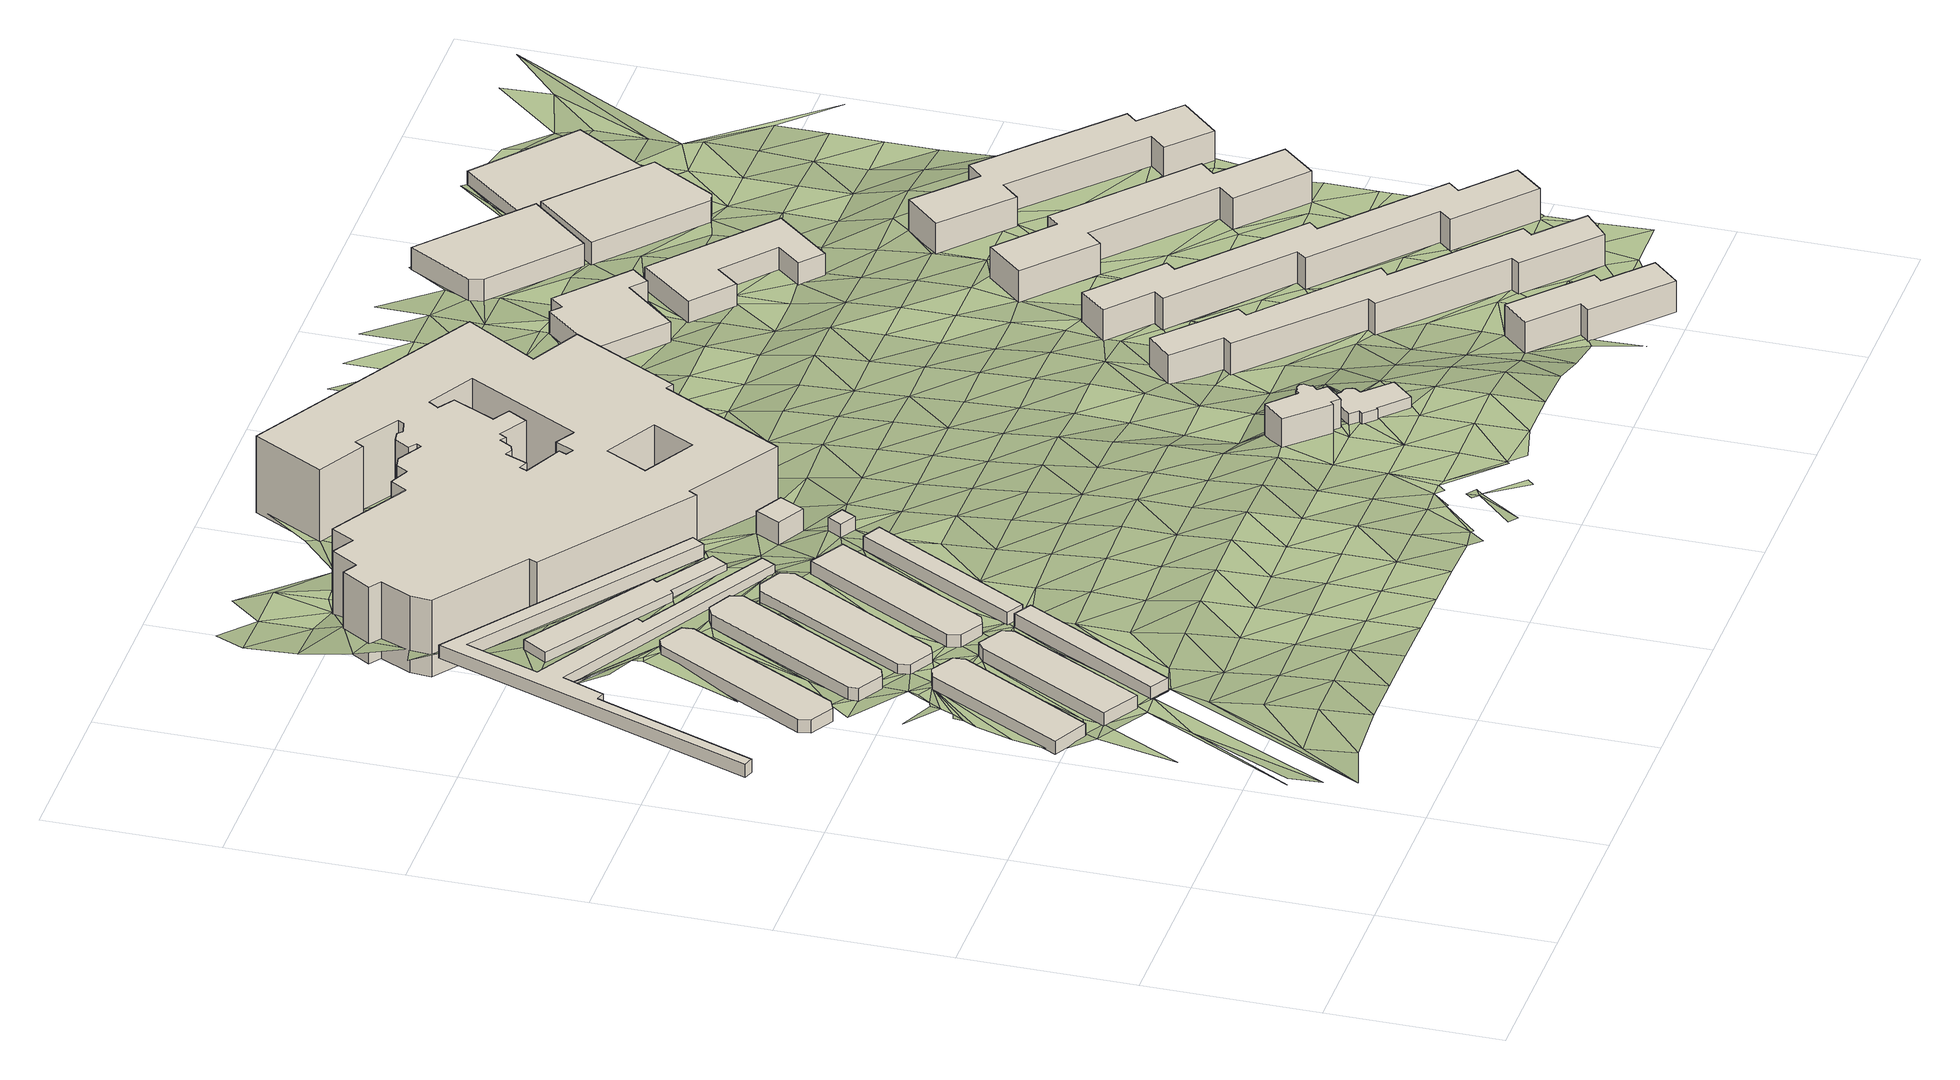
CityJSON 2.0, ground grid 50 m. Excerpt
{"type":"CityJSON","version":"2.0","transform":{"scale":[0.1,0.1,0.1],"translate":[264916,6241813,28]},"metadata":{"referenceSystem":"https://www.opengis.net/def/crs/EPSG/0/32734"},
"CityObjects":{
"building1":{"type":"Building","attributes":{"building":"warehouse","building:levels":1,"building_height":4.1,"plus_code":"4FRW3F74+6RJ","ground_height":45.65,"roof_height":49.75},"geometry":[{"type":"Solid","lod":"1","boundaries":[[[[0,1,2,3]],[[1,4,5,2]],[[4,6,7,5]],[[6,8,9,7]],[[8,10,11,9]],[[10,0,3,11]],[[3,2,5,7,9,11]],[[10,8,6,4,1,0]]]]}]},
"building2":{"type":"Building","attributes":{"building":"warehouse","building:levels":1,"building_height":4.1,"plus_code":"4FRW3F74+5VW","ground_height":46.12,"roof_height":50.22},"geometry":[{"type":"Solid","lod":"1","boundaries":[[[[12,13,14,15]],[[13,16,17,14]],[[16,18,19,17]],[[18,20,21,19]],[[20,22,23,21]],[[22,12,15,23]],[[15,14,17,19,21,23]],[[22,20,18,16,13,12]]]]}]},
"building3":{"type":"Building","attributes":{"building":"warehouse","building:levels":1,"building_height":4.1,"plus_code":"4FRW3F74+FRJ","ground_height":43.19,"roof_height":47.29},"geometry":[{"type":"Solid","lod":"1","boundaries":[[[[24,25,26,27]],[[25,28,29,26]],[[28,30,31,29]],[[30,32,33,31]],[[32,34,35,33]],[[34,36,37,35]],[[36,38,39,37]],[[38,24,27,39]],[[27,26,29,31,33,35,37,39]],[[38,36,34,32,30,28,25,24]]]]}]},
"building4":{"type":"Building","attributes":{"building":"warehouse","building:levels":1,"building_height":4.1,"plus_code":"4FRW3F74+5WQ","ground_height":45.74,"roof_height":49.84},"geometry":[{"type":"Solid","lod":"1","boundaries":[[[[40,41,42,43]],[[41,44,45,42]],[[44,46,47,45]],[[46,40,43,47]],[[43,42,45,47]],[[46,44,41,40]]]]}]},
"building5":{"type":"Building","attributes":{"building":"warehouse","building:levels":1,"building_height":4.1,"plus_code":"4FRW3F74+FV4","ground_height":45.01,"roof_height":49.11},"geometry":[{"type":"Solid","lod":"1","boundaries":[[[[48,49,50,51]],[[49,52,53,50]],[[52,54,55,53]],[[54,56,57,55]],[[56,58,59,57]],[[58,60,61,59]],[[60,62,63,61]],[[62,48,51,63]],[[51,50,53,55,57,59,61,63]],[[62,60,58,56,54,52,49,48]]]]}]},
"building6":{"type":"Building","attributes":{"building":"warehouse","building:levels":1,"building_height":4.1,"plus_code":"4FRW3F74+JV7","ground_height":41.82,"roof_height":45.92},"geometry":[{"type":"Solid","lod":"1","boundaries":[[[[64,65,66,67]],[[65,68,69,66]],[[68,70,71,69]],[[70,72,73,71]],[[72,74,75,73]],[[74,76,77,75]],[[76,78,79,77]],[[78,80,81,79]],[[80,82,83,81]],[[82,84,85,83]],[[84,86,87,85]],[[86,88,89,87]],[[88,90,91,89]],[[90,64,67,91]],[[67,66,69,71,73,75,77,79,81,83,85,87,89,91]],[[90,88,86,84,82,80,78,76,74,72,70,68,65,64]]]]}]},
"building7":{"type":"Building","attributes":{"building":"warehouse","building:levels":1,"building_height":4.1,"plus_code":"4FRW3F74+CW9","ground_height":43.89,"roof_height":47.99},"geometry":[{"type":"Solid","lod":"1","boundaries":[[[[92,93,94,95]],[[93,96,97,94]],[[96,98,99,97]],[[98,100,101,99]],[[100,102,103,101]],[[102,104,105,103]],[[104,106,107,105]],[[106,92,95,107]],[[95,94,97,99,101,103,105,107]],[[106,104,102,100,98,96,93,92]]]]}]},
"building8":{"type":"Building","attributes":{"building":"warehouse","building:levels":1,"building_height":4.1,"plus_code":"4FRW3F75+92M","ground_height":44.76,"roof_height":48.86},"geometry":[{"type":"Solid","lod":"1","boundaries":[[[[108,109,110,111]],[[109,112,113,110]],[[112,114,115,113]],[[114,116,117,115]],[[116,118,119,117]],[[118,108,111,119]],[[111,110,113,115,117,119]],[[118,116,114,112,109,108]]]]}]},
"building9":{"type":"Building","attributes":{"building":"warehouse","building:levels":1,"building_height":4.1,"plus_code":"4FRW3F74+MW2","ground_height":40.98,"roof_height":45.08},"geometry":[{"type":"Solid","lod":"1","boundaries":[[[[120,121,122,123]],[[121,124,125,122]],[[124,126,127,125]],[[126,128,129,127]],[[128,130,131,129]],[[130,132,133,131]],[[132,134,135,133]],[[134,120,123,135]],[[123,122,125,127,129,131,133,135]],[[134,132,130,128,126,124,121,120]]]]}]},
"building10":{"type":"Building","attributes":{"building":"warehouse","building:levels":1,"building_height":4.1,"plus_code":"4FRW3F75+933","ground_height":44.82,"roof_height":48.92},"geometry":[{"type":"Solid","lod":"1","boundaries":[[[[136,137,138,139]],[[137,140,141,138]],[[140,142,143,141]],[[142,136,139,143]],[[139,138,141,143]],[[142,140,137,136]]]]}]},
"building11":{"type":"Building","attributes":{"building":"yes","building:levels":1,"building_height":4.1,"plus_code":"4FRW3F75+F56","ground_height":43.96,"roof_height":48.06},"geometry":[{"type":"Solid","lod":"1","boundaries":[[[[144,145,146,147]],[[145,148,149,146]],[[148,150,151,149]],[[150,144,147,151]],[[147,146,149,151]],[[150,148,145,144]]]]}]},
"building12":{"type":"Building","attributes":{"address":"Store-All 16 Pickwick Road Salt River Cape Town","building":"office","building:levels":2,"building_height":6.9,"plus_code":"4FRW3F75+G4H","ground_height":42.12,"roof_height":49.02},"geometry":[{"type":"Solid","lod":"1","boundaries":[[[[152,153,154,155]],[[153,156,157,154]],[[156,158,159,157]],[[158,152,155,159]],[[155,154,157,159]],[[158,156,153,152]]]]}]},
"building13":{"type":"Building","attributes":{"address":"Upper East Side 31 Brickfield Road 7935 Cape Town","building":"apartments","building:levels":8,"building:flats":"250","building_height":23.7,"plus_code":"4FRW3F74+QXM","ground_height":33.97,"roof_height":57.67},"geometry":[{"type":"Solid","lod":"1","boundaries":[[[[160,161,162,163]],[[161,164,165,162]],[[164,166,167,165]],[[166,168,169,167]],[[168,170,171,169]],[[170,172,173,171]],[[172,174,175,173]],[[174,176,177,175]],[[176,178,179,177]],[[178,180,181,179]],[[180,182,183,181]],[[182,184,185,183]],[[184,186,187,185]],[[186,188,189,187]],[[188,190,191,189]],[[190,192,193,191]],[[192,194,195,193]],[[194,196,197,195]],[[196,198,199,197]],[[198,200,201,199]],[[200,202,203,201]],[[202,204,205,203]],[[204,206,207,205]],[[206,208,209,207]],[[208,210,211,209]],[[210,212,213,211]],[[212,214,215,213]],[[214,216,217,215]],[[216,218,219,217]],[[218,220,221,219]],[[220,222,223,221]],[[222,224,225,223]],[[224,226,227,225]],[[226,228,229,227]],[[228,230,231,229]],[[230,160,163,231]],[[232,233,234,235]],[[233,236,237,234]],[[236,238,239,237]],[[238,240,241,239]],[[240,242,243,241]],[[242,244,245,243]],[[244,246,247,245]],[[246,248,249,247]],[[248,250,251,249]],[[250,252,253,251]],[[252,254,255,253]],[[254,256,257,255]],[[256,258,259,257]],[[258,260,261,259]],[[260,262,263,261]],[[262,264,265,263]],[[264,266,267,265]],[[266,268,269,267]],[[268,270,271,269]],[[270,272,273,271]],[[272,232,235,273]],[[274,275,276,277]],[[275,278,279,276]],[[278,280,281,279]],[[280,274,277,281]],[[163,162,165,167,169,171,173,175,177,179,181,183,185,187,189,191,193,195,197,199,201,203,205,207,209,211,213,215,217,219,221,223,225,227,229,231],[235,234,237,239,241,243,245,247,249,251,253,255,257,259,261,263,265,267,269,271,273],[277,276,279,281]],[[230,228,226,224,222,220,218,216,214,212,210,208,206,204,202,200,198,196,194,192,190,188,186,184,182,180,178,176,174,172,170,168,166,164,161,160],[272,270,268,266,264,262,260,258,256,254,252,250,248,246,244,242,240,238,236,233,232],[280,278,275,274]]]]}]},
"building14":{"type":"Building","attributes":{"address":"Browning Road Salt River Cape Town","building":"university","building:levels":3,"operator":"Cape Peninsula University of Technology","building_height":9.7,"plus_code":"4FRW3F75+3FM","ground_height":47.12,"roof_height":56.82},"geometry":[{"type":"Solid","lod":"1","boundaries":[[[[282,283,284,285]],[[283,286,287,284]],[[286,288,289,287]],[[288,290,291,289]],[[290,292,293,291]],[[292,294,295,293]],[[294,296,297,295]],[[296,298,299,297]],[[298,300,301,299]],[[300,302,303,301]],[[302,304,305,303]],[[304,306,307,305]],[[306,308,309,307]],[[308,310,311,309]],[[310,282,285,311]],[[285,284,287,289,291,293,295,297,299,301,303,305,307,309,311]],[[310,308,306,304,302,300,298,296,294,292,290,288,286,283,282]]]]}]},
"building15":{"type":"Building","attributes":{"address":"Browning Road Salt River Cape Town","building":"university","building:levels":1,"operator":"Cape Peninsula University of Technology","building_height":4.1,"plus_code":"4FRW3F75+2GG","ground_height":47.12,"roof_height":51.22},"geometry":[{"type":"Solid","lod":"1","boundaries":[[[[312,313,314,315]],[[313,316,317,314]],[[316,318,319,317]],[[318,320,321,319]],[[320,322,323,321]],[[322,324,325,323]],[[324,326,327,325]],[[326,328,329,327]],[[328,330,331,329]],[[330,332,333,331]],[[332,334,335,333]],[[334,336,337,335]],[[336,338,339,337]],[[338,340,341,339]],[[340,342,343,341]],[[342,312,315,343]],[[315,314,317,319,321,323,325,327,329,331,333,335,337,339,341,343]],[[342,340,338,336,334,332,330,328,326,324,322,320,318,316,313,312]]]]}]},
"building16":{"type":"Building","attributes":{"address":"Salt River Cape Town","building":"dormitory","building:levels":3,"beds":"32","residential":"university","building_height":9.7,"plus_code":"4FRW3F65+VRP","ground_height":38.24,"roof_height":47.94},"geometry":[{"type":"Solid","lod":"1","boundaries":[[[[344,345,346,347]],[[345,348,349,346]],[[348,350,351,349]],[[350,352,353,351]],[[352,354,355,353]],[[354,356,357,355]],[[356,358,359,357]],[[358,344,347,359]],[[347,346,349,351,353,355,357,359]],[[358,356,354,352,350,348,345,344]]]]}]},
"building17":{"type":"Building","attributes":{"address":"Salt River Cape Town","building":"dormitory","building:levels":3,"beds":"74","residential":"university","building_height":9.7,"plus_code":"4FRW3F75+3QG","ground_height":37.99,"roof_height":47.69},"geometry":[{"type":"Solid","lod":"1","boundaries":[[[[360,361,362,363]],[[361,364,365,362]],[[364,366,367,365]],[[366,368,369,367]],[[368,370,371,369]],[[370,372,373,371]],[[372,374,375,373]],[[374,376,377,375]],[[376,378,379,377]],[[378,380,381,379]],[[380,382,383,381]],[[382,384,385,383]],[[384,386,387,385]],[[386,388,389,387]],[[388,390,391,389]],[[390,360,363,391]],[[363,362,365,367,369,371,373,375,377,379,381,383,385,387,389,391]],[[390,388,386,384,382,380,378,376,374,372,370,368,366,364,361,360]]]]}]},
"building18":{"type":"Building","attributes":{"address":"Salt River Cape Town","building":"industrial","building:levels":2,"building_height":6.9,"plus_code":"4FRW3F75+RH3","ground_height":33.35,"roof_height":40.25},"geometry":[{"type":"Solid","lod":"1","boundaries":[[[[392,393,394,395]],[[393,396,397,394]],[[396,398,399,397]],[[398,400,401,399]],[[400,402,403,401]],[[402,404,405,403]],[[404,406,407,405]],[[406,392,395,407]],[[395,394,397,399,401,403,405,407]],[[406,404,402,400,398,396,393,392]]]]}]},
"building19":{"type":"Building","attributes":{"address":"Salt River Cape Town","building":"dormitory","building:levels":3,"beds":"74","residential":"university","building_height":9.7,"plus_code":"4FRW3F75+5V7","ground_height":37.46,"roof_height":47.16},"geometry":[{"type":"Solid","lod":"1","boundaries":[[[[408,409,410,411]],[[409,412,413,410]],[[412,414,415,413]],[[414,416,417,415]],[[416,418,419,417]],[[418,420,421,419]],[[420,422,423,421]],[[422,424,425,423]],[[424,426,427,425]],[[426,428,429,427]],[[428,430,431,429]],[[430,432,433,431]],[[432,434,435,433]],[[434,436,437,435]],[[436,438,439,437]],[[438,408,411,439]],[[411,410,413,415,417,419,421,423,425,427,429,431,433,435,437,439]],[[438,436,434,432,430,428,426,424,422,420,418,416,414,412,409,408]]]]}]},
"building20":{"type":"Building","attributes":{"address":"Salt River Cape Town","building":"industrial","building:levels":2,"building_height":6.9,"plus_code":"4FRW3F75+MPQ","ground_height":33.35,"roof_height":40.25},"geometry":[{"type":"Solid","lod":"1","boundaries":[[[[440,441,442,443]],[[441,444,445,442]],[[444,446,447,445]],[[446,448,449,447]],[[448,450,451,449]],[[450,452,453,451]],[[452,454,455,453]],[[454,440,443,455]],[[443,442,445,447,449,451,453,455]],[[454,452,450,448,446,444,441,440]]]]}]},
"building21":{"type":"Building","attributes":{"address":"Salt River Cape Town","building":"dormitory","building:levels":3,"beds":"45","residential":"university","building_height":9.7,"plus_code":"4FRW3F75+8WF","ground_height":37.15,"roof_height":46.85},"geometry":[{"type":"Solid","lod":"1","boundaries":[[[[456,457,458,459]],[[457,460,461,458]],[[460,462,463,461]],[[462,464,465,463]],[[464,466,467,465]],[[466,468,469,467]],[[468,470,471,469]],[[470,472,473,471]],[[472,474,475,473]],[[474,476,477,475]],[[476,478,479,477]],[[478,456,459,479]],[[459,458,461,463,465,467,469,471,473,475,477,479]],[[478,476,474,472,470,468,466,464,462,460,457,456]]]]}]},
"building22":{"type":"Building","attributes":{"address":"Salt River Cape Town","building":"industrial","building:levels":2,"building_height":6.9,"plus_code":"4FRW3F75+WMG","ground_height":31.32,"roof_height":38.22},"geometry":[{"type":"Solid","lod":"1","boundaries":[[[[480,481,482,483]],[[481,484,485,482]],[[484,486,487,485]],[[486,488,489,487]],[[488,480,483,489]],[[483,482,485,487,489]],[[488,486,484,481,480]]]]}]},
"building23":{"type":"Building","attributes":{"address":"Cape Sidecar Adventures 1 Dickens Road Salt River Cape Town","building":"industrial","building:levels":2,"building_height":6.9,"plus_code":"4FRW3F75+RRC","ground_height":31.32,"roof_height":38.22},"geometry":[{"type":"Solid","lod":"1","boundaries":[[[[490,491,492,493]],[[491,494,495,492]],[[494,496,497,495]],[[496,498,499,497]],[[498,490,493,499]],[[493,492,495,497,499]],[[498,496,494,491,490]]]]}]},
"building24":{"type":"Building","attributes":{"address":"Salt River Cape Town","building":"dormitory","building:levels":3,"beds":"45","residential":"university","building_height":9.7,"plus_code":"4FRW3F76+C26","ground_height":35.88,"roof_height":45.58},"geometry":[{"type":"Solid","lod":"1","boundaries":[[[[500,501,502,503]],[[501,504,505,502]],[[504,506,507,505]],[[506,508,509,507]],[[508,510,511,509]],[[510,512,513,511]],[[512,514,515,513]],[[514,516,517,515]],[[516,518,519,517]],[[518,520,521,519]],[[520,522,523,521]],[[522,500,503,523]],[[503,502,505,507,509,511,513,515,517,519,521,523]],[[522,520,518,516,514,512,510,508,506,504,501,500]]]]}]},
"building25":{"type":"Building","attributes":{"address":"Salt River Cape Town","building":"industrial","building:levels":1,"building_height":4.1,"plus_code":"4FRW3F75+VV5","ground_height":30.38,"roof_height":34.48},"geometry":[{"type":"Solid","lod":"1","boundaries":[[[[524,525,526,527]],[[525,528,529,526]],[[528,530,531,529]],[[530,524,527,531]],[[527,526,529,531]],[[530,528,525,524]]]]}]},
"terrain1":{"type":"TINRelief","geometry":[{"type":"CompositeSurface","lod":"1","boundaries":[[[532,533,534]],[[535,536,537]],[[536,535,538]],[[535,537,539]],[[540,541,533]],[[542,543,544]],[[533,532,545]],[[546,547,542]],[[537,548,539]],[[542,549,546]],[[535,539,550]],[[542,544,549]],[[538,551,536]],[[538,535,550]],[[546,549,552]],[[553,554,555]],[[544,540,549]],[[539,548,556]],[[557,553,555]],[[558,559,560]],[[540,533,545]],[[549,540,561]],[[539,556,550]],[[562,563,564]],[[548,565,556]],[[555,559,557]],[[552,566,546]],[[561,540,545]],[[559,555,560]],[[567,564,563]],[[568,538,550]],[[569,570,571]],[[560,555,563]],[[572,561,545]],[[13,552,549]],[[550,556,568]],[[573,570,569]],[[572,545,574]],[[567,563,555]],[[551,574,545]],[[570,575,571]],[[574,576,572]],[[567,577,573]],[[567,555,577]],[[574,551,576]],[[538,578,551]],[[579,546,566]],[[568,578,538]],[[575,580,571]],[[573,577,555]],[[556,565,581]],[[570,573,582]],[[583,561,572]],[[573,555,6]],[[552,13,566]],[[581,568,556]],[[576,551,584]],[[565,585,581]],[[586,582,573]],[[584,551,578]],[[573,6,586]],[[586,587,582]],[[578,568,588]],[[568,581,588]],[[586,589,587]],[[590,586,6]],[[590,6,4]],[[571,580,591]],[[561,583,20]],[[13,579,566]],[[592,593,594]],[[578,595,584]],[[581,585,596]],[[12,4,579]],[[575,56,580]],[[586,590,597]],[[590,4,597]],[[598,599,600]],[[588,601,578]],[[576,584,602]],[[12,579,13]],[[12,597,4]],[[572,46,583]],[[578,601,595]],[[581,603,588]],[[604,605,599]],[[599,592,606]],[[589,607,587]],[[581,596,603]],[[12,608,597]],[[594,606,592]],[[609,597,610]],[[584,595,611]],[[599,606,604]],[[608,610,597]],[[612,613,614]],[[615,601,588]],[[604,34,605]],[[608,12,22]],[[604,606,594]],[[580,616,591]],[[614,613,617]],[[44,576,602]],[[584,611,602]],[[588,603,615]],[[580,56,616]],[[614,618,612]],[[583,46,20]],[[609,610,619]],[[22,620,608]],[[621,622,623]],[[46,22,20]],[[624,595,601]],[[603,596,625]],[[623,626,621]],[[615,627,601]],[[620,22,46]],[[607,49,587]],[[595,624,611]],[[601,627,624]],[[628,629,626]],[[56,591,616]],[[630,615,603]],[[620,46,631]],[[620,631,632]],[[613,633,617]],[[634,607,589]],[[34,591,54]],[[603,625,630]],[[635,636,629]],[[637,623,622]],[[56,54,591]],[[611,638,602]],[[631,46,639]],[[640,605,34]],[[641,628,626]],[[635,629,628]],[[639,46,44]],[[642,609,619]],[[627,615,643]],[[644,632,631]],[[638,611,624]],[[639,645,631]],[[618,646,612]],[[647,636,648]],[[639,44,645]],[[615,630,643]],[[649,619,610]],[[44,602,650]],[[635,648,636]],[[602,638,650]],[[651,618,652]],[[653,633,613]],[[623,637,654]],[[624,627,655]],[[625,656,630]],[[657,54,52]],[[44,658,645]],[[643,659,627]],[[660,661,647]],[[648,660,647]],[[607,634,49]],[[49,657,52]],[[640,34,54]],[[638,624,655]],[[658,44,650]],[[657,49,634]],[[627,659,655]],[[651,646,618]],[[662,632,644]],[[643,630,663]],[[653,613,132]],[[635,664,648]],[[634,98,657]],[[633,84,617]],[[635,665,664]],[[663,630,656]],[[666,645,658]],[[657,640,54]],[[638,667,650]],[[642,619,649]],[[631,140,644]],[[664,660,648]],[[637,622,86]],[[668,659,643]],[[669,651,652]],[[667,638,655]],[[663,668,643]],[[98,640,657]],[[650,670,658]],[[646,651,671]],[[670,650,667]],[[662,108,632]],[[664,672,660]],[[659,673,655]],[[656,674,663]],[[84,633,653]],[[646,671,675]],[[668,676,659]],[[666,137,645]],[[640,98,677]],[[664,678,679]],[[658,680,666]],[[660,672,681]],[[640,677,642]],[[655,673,667]],[[664,679,672]],[[140,662,644]],[[658,670,680]],[[659,676,673]],[[640,642,649]],[[671,651,669]],[[682,679,678]],[[683,684,132]],[[653,132,84]],[[668,663,685]],[[674,686,663]],[[679,682,672]],[[670,667,687]],[[680,688,666]],[[637,86,689]],[[640,649,690]],[[637,689,691]],[[676,668,685]],[[673,687,667]],[[663,686,685]],[[690,649,108]],[[690,669,640]],[[692,666,688]],[[693,681,672]],[[684,84,132]],[[674,694,695]],[[680,670,696]],[[695,686,674]],[[672,682,693]],[[669,697,671]],[[108,662,140]],[[692,137,666]],[[684,671,697]],[[690,697,669]],[[687,696,670]],[[676,698,673]],[[685,699,676]],[[693,682,700]],[[701,688,680]],[[690,108,145]],[[697,702,684]],[[698,687,673]],[[697,690,153]],[[84,684,702]],[[140,145,108]],[[696,701,680]],[[676,699,698]],[[703,700,682]],[[686,695,704]],[[691,689,86]],[[685,686,704]],[[705,706,695]],[[702,86,84]],[[145,140,137]],[[137,692,707]],[[690,144,153]],[[144,690,145]],[[692,688,708]],[[691,86,702]],[[701,709,688]],[[702,697,152]],[[696,687,710]],[[711,699,685]],[[697,153,152]],[[687,698,712]],[[693,700,713]],[[148,137,707]],[[695,706,704]],[[145,137,148]],[[708,707,692]],[[702,152,691]],[[708,688,709]],[[711,685,704]],[[714,715,716]],[[703,717,700]],[[701,696,710]],[[718,691,152]],[[687,712,710]],[[156,153,144]],[[713,700,717]],[[698,699,719]],[[707,720,148]],[[711,721,699]],[[144,150,156]],[[715,722,716]],[[723,693,713]],[[704,706,724]],[[701,725,709]],[[707,708,720]],[[726,724,706]],[[711,704,724]],[[723,727,693]],[[712,698,719]],[[150,148,720]],[[701,710,725]],[[699,721,719]],[[716,728,729]],[[730,718,152]],[[156,150,731]],[[713,717,732]],[[708,709,733]],[[734,716,722]],[[728,716,734]],[[732,717,735]],[[712,736,710]],[[720,731,150]],[[725,733,709]],[[724,737,738]],[[158,156,739]],[[740,711,724]],[[158,730,152]],[[721,711,740]],[[736,712,719]],[[741,722,742]],[[743,744,745]],[[746,720,708]],[[731,739,156]],[[713,732,747]],[[713,748,723]],[[738,740,724]],[[710,749,725]],[[743,745,750]],[[733,746,708]],[[751,740,738]],[[749,710,736]],[[748,713,747]],[[730,158,739]],[[752,727,723]],[[732,753,747]],[[731,720,754]],[[721,755,719]],[[756,757,758]],[[738,759,751]],[[760,743,761]],[[740,762,721]],[[750,763,743]],[[763,761,743]],[[746,754,720]],[[764,765,750]],[[753,766,747]],[[733,725,767]],[[719,755,736]],[[725,749,768]],[[721,762,755]],[[769,766,753]],[[750,765,763]],[[770,751,759]],[[740,751,771]],[[763,772,761]],[[773,763,765]],[[774,739,731]],[[733,767,746]],[[769,775,766]],[[763,773,772]],[[747,766,776]],[[751,770,771]],[[776,748,747]],[[754,777,731]],[[725,768,767]],[[736,778,749]],[[779,772,773]],[[776,780,748]],[[758,781,756]],[[739,774,730]],[[779,782,772]],[[740,783,762]],[[731,777,774]],[[736,755,778]],[[784,780,776]],[[754,746,785]],[[740,771,783]],[[749,786,768]],[[787,779,773]],[[788,755,762]],[[746,767,785]],[[787,773,789]],[[790,780,784]],[[779,787,791]],[[786,749,778]],[[770,792,793]],[[730,774,794]],[[795,796,784]],[[777,754,797]],[[755,788,778]],[[783,798,762]],[[771,770,799]],[[784,796,790]],[[788,762,800]],[[785,797,754]],[[794,801,730]],[[800,762,798]],[[767,768,802]],[[786,803,768]],[[789,804,787]],[[771,799,783]],[[306,778,788]],[[793,799,770]],[[805,774,777]],[[767,802,785]],[[777,797,806]],[[768,803,802]],[[730,801,807]],[[804,808,787]],[[778,809,786]],[[798,783,810]],[[774,805,794]],[[809,778,306]],[[811,812,808]],[[777,806,805]],[[800,798,813]],[[797,785,814]],[[815,804,789]],[[811,808,804]],[[816,783,799]],[[812,811,817]],[[818,810,783]],[[819,813,798]],[[820,800,813]],[[810,819,798]],[[803,786,821]],[[816,818,783]],[[814,785,802]],[[822,823,817]],[[794,824,801]],[[809,821,786]],[[306,304,302]],[[809,306,302]],[[810,825,819]],[[806,797,826]],[[819,286,813]],[[824,794,805]],[[827,802,803]],[[793,828,799]],[[811,804,815]],[[826,797,814]],[[809,302,298]],[[807,801,829]],[[822,817,815]],[[830,286,819]],[[302,300,298]],[[817,811,815]],[[803,821,827]],[[286,290,288]],[[831,818,832]],[[818,816,832]],[[833,805,806]],[[816,799,828]],[[801,834,829]],[[834,801,824]],[[290,294,292]],[[793,835,828]],[[814,802,836]],[[290,286,322]],[[322,286,830]],[[833,806,826]],[[298,837,809]],[[322,830,838]],[[839,294,290]],[[296,294,839]],[[821,809,837]],[[827,836,802]],[[298,296,837]],[[290,322,839]],[[805,840,824]],[[816,841,832]],[[842,752,190]],[[826,814,843]],[[844,845,322]],[[839,837,296]],[[840,805,833]],[[839,322,845]],[[841,816,828]],[[829,834,846]],[[821,847,827]],[[814,836,843]],[[848,849,850]],[[832,841,850]],[[821,837,847]],[[834,824,851]],[[840,852,824]],[[848,853,854]],[[855,833,826]],[[836,827,856]],[[835,857,828]],[[853,848,850]],[[839,845,858]],[[845,859,858]],[[843,860,826]],[[859,854,858]],[[842,861,862]],[[851,846,834]],[[837,839,858]],[[841,853,850]],[[829,846,863]],[[851,824,852]],[[847,856,827]],[[840,833,855]],[[841,828,857]],[[855,826,860]],[[835,864,857]],[[854,853,858]],[[836,865,843]],[[866,861,842]],[[837,867,847]],[[836,856,865]],[[868,852,840]],[[869,853,841]],[[846,851,870]],[[858,867,837]],[[860,843,871]],[[863,872,873]],[[840,855,868]],[[869,841,857]],[[856,847,874]],[[866,842,190]],[[875,846,870]],[[843,865,871]],[[863,846,875]],[[190,873,872]],[[852,876,851]],[[877,847,867]],[[861,878,879]],[[860,880,855]],[[853,881,858]],[[868,876,852]],[[853,869,882]],[[847,877,874]],[[857,864,883]],[[878,861,866]],[[880,860,871]],[[863,884,872]],[[870,851,885]],[[856,886,865]],[[881,867,858]],[[881,853,882]],[[855,887,868]],[[857,883,869]],[[876,885,851]],[[864,888,883]],[[874,886,856]],[[871,865,886]],[[884,863,875]],[[877,867,889]],[[872,890,190]],[[890,872,884]],[[855,880,887]],[[891,875,870]],[[874,877,892]],[[869,893,882]],[[885,891,870]],[[881,894,867]],[[894,889,867]],[[866,895,878]],[[896,876,868]],[[871,897,880]],[[889,892,877]],[[895,866,190]],[[887,898,868]],[[869,883,893]],[[899,886,874]],[[886,897,871]],[[884,875,900]],[[876,896,885]],[[891,901,875]],[[868,898,896]],[[902,883,888]],[[190,890,895]],[[878,903,904]],[[880,905,887]],[[882,906,881]],[[893,907,882]],[[884,908,890]],[[901,900,875]],[[878,895,903]],[[905,880,897]],[[883,902,893]],[[888,909,902]],[[891,885,910]],[[894,881,906]],[[906,882,907]],[[898,887,911]],[[886,899,912]],[[884,900,908]],[[885,896,910]],[[894,913,889]],[[890,914,895]],[[886,915,897]],[[911,887,905]],[[916,901,891]],[[908,914,890]],[[902,344,893]],[[390,917,899]],[[918,909,919]],[[899,917,912]],[[909,918,902]],[[907,893,920]],[[910,916,891]],[[912,915,886]],[[895,921,903]],[[896,898,922]],[[905,897,923]],[[906,913,894]],[[924,898,911]],[[918,925,902]],[[907,926,906]],[[893,344,920]],[[901,927,900]],[[914,921,895]],[[897,915,923]],[[896,922,910]],[[898,924,922]],[[927,901,916]],[[928,903,929]],[[905,930,911]],[[912,917,931]],[[932,926,907]],[[933,390,934]],[[932,907,920]],[[926,913,906]],[[900,935,908]],[[390,936,917]],[[921,929,903]],[[930,905,923]],[[908,935,914]],[[910,937,916]],[[915,912,938]],[[936,931,917]],[[924,911,939]],[[923,915,940]],[[912,931,938]],[[937,910,922]],[[390,933,936]],[[921,914,941]],[[933,934,942]],[[930,939,911]],[[920,344,943]],[[940,930,923]],[[927,916,944]],[[924,945,922]],[[932,920,943]],[[914,935,941]],[[916,937,944]],[[946,344,947]],[[344,946,943]],[[934,386,942]],[[948,926,932]],[[924,939,945]],[[949,929,921]],[[933,950,936]],[[941,951,921]],[[930,940,952]],[[937,922,953]],[[944,954,927]],[[942,950,933]],[[930,952,939]],[[955,929,949]],[[931,936,956]],[[954,957,927]],[[921,951,949]],[[922,945,953]],[[941,935,958]],[[948,932,943]],[[959,958,935]],[[960,952,940]],[[961,962,947]],[[946,963,943]],[[960,940,438]],[[964,927,957]],[[951,941,958]],[[937,965,944]],[[966,946,947]],[[967,962,961]],[[945,939,968]],[[953,969,937]],[[936,950,956]],[[954,944,965]],[[970,942,386]],[[939,952,968]],[[942,970,950]],[[971,972,386]],[[946,966,963]],[[948,943,963]],[[969,965,937]],[[947,962,966]],[[954,973,957]],[[974,953,945]],[[386,972,970]],[[960,438,975]],[[951,958,976]],[[977,952,960]],[[964,957,973]],[[956,950,970]],[[951,978,949]],[[945,968,974]],[[971,979,972]],[[954,440,973]],[[975,977,960]],[[968,952,980]],[[962,967,981]],[[976,958,982]],[[969,983,965]],[[982,958,398]],[[984,985,438]],[[986,969,953]],[[951,987,978]],[[966,988,963]],[[976,987,951]],[[962,988,966]],[[989,990,949]],[[952,977,991]],[[953,974,992]],[[993,965,983]],[[971,994,979]],[[985,975,438]],[[995,970,972]],[[983,969,986]],[[989,949,978]],[[992,986,953]],[[981,988,962]],[[975,991,977]],[[440,398,973]],[[974,968,996]],[[982,398,997]],[[980,996,968]],[[972,979,995]],[[434,985,984]],[[976,982,998]],[[991,975,999]],[[398,440,997]],[[1000,993,983]],[[983,986,1000]],[[997,998,982]],[[999,975,985]],[[1001,986,992]],[[992,974,1002]],[[970,995,1003]],[[1004,987,976]],[[999,1005,991]],[[981,1006,988]],[[979,994,1007]],[[980,478,996]],[[1008,989,978]],[[996,1002,974]],[[1009,994,1010]],[[995,979,1007]],[[1009,1010,1006]],[[976,998,1004]],[[440,1011,997]],[[1001,992,1012]],[[1009,1007,994]],[[434,1013,985]],[[995,1007,1003]],[[997,1014,998]],[[1002,1012,992]],[[996,478,476]],[[1006,981,1015]],[[1002,996,1016]],[[1017,999,985]],[[1011,440,1018]],[[1013,1017,985]],[[454,1018,440]],[[1019,434,432]],[[1011,1014,997]],[[1014,1004,998]],[[1020,1005,999]],[[996,1021,1016]],[[476,1021,996]],[[1012,1022,1001]],[[1009,1023,1007]],[[1009,1006,1023]],[[1019,1013,434]],[[1002,1016,522]],[[999,1017,1024]],[[1006,1015,1025]],[[1001,1022,454]],[[1012,1002,522]],[[1026,476,1027]],[[1006,1025,1023]],[[1024,1020,999]],[[1028,1019,432]],[[1029,1027,476]],[[1021,1026,1016]],[[476,1026,1021]],[[1018,1030,1011]],[[1031,1017,1013]],[[1018,454,1032]],[[1033,1008,1034]],[[1035,1022,1012]],[[1032,1030,1018]],[[1014,490,1004]],[[1013,1019,1031]],[[1024,1017,1031]],[[1012,522,1035]],[[1014,1011,1036]],[[1023,1025,1037]],[[1038,1026,1027]],[[1038,1027,1029]],[[1022,1039,454]],[[1040,1029,476]],[[1041,1042,1028]],[[480,1034,1008]],[[1030,1036,1011]],[[1023,1037,1043]],[[1024,1031,1044]],[[1035,1039,1022]],[[1019,1028,1045]],[[480,1004,490]],[[1046,1032,454]],[[1026,1038,1047]],[[1043,1042,1041]],[[1031,1019,1044]],[[1030,1032,1036]],[[1028,1042,1045]],[[522,1048,1035]],[[1049,1019,1045]],[[1039,1046,454]],[[1019,1050,1044]],[[1046,1036,1032]],[[522,1051,1048]],[[1038,1029,1052]],[[1049,1050,1019]],[[1034,480,1053]],[[1053,480,490]],[[1040,1052,1029]],[[1039,1035,1054]],[[1053,1055,1034]],[[1035,1048,1054]],[[1044,1050,1056]],[[1051,1057,1048]],[[1047,1038,1058]],[[1046,1059,1036]],[[1059,1060,1036]],[[1040,1061,1062]],[[1063,1046,1039]],[[1044,1056,470]],[[1062,1061,470]],[[1038,1052,1058]],[[490,1064,1053]],[[1054,1063,1039]],[[1052,1040,1065]],[[1046,1066,1059]],[[1055,1067,1034]],[[1048,1057,1068]],[[1069,1040,1062]],[[1060,1059,1070]],[[525,1055,1053]],[[1040,1069,1065]],[[1048,1068,1054]],[[1063,1066,1046]],[[1062,470,1071]],[[1052,1065,1058]],[[1070,1064,490]],[[1069,1062,1071]],[[1054,1072,1063]],[[1066,1073,1059]],[[1074,1065,1069]],[[1069,1071,1074]],[[1072,1054,1068]],[[1055,525,1067]],[[1075,1068,1057]],[[1076,1070,1059]],[[1076,1059,1073]],[[1066,1063,1077]],[[1057,1078,1075]],[[1072,1079,1063]],[[1070,1076,1064]],[[1073,1066,1077]],[[1063,1079,1077]],[[1072,1068,1080]],[[1081,1064,1076]],[[1080,1068,1075]],[[1073,1082,1076]],[[1083,1079,1072]],[[1077,1084,1073]],[[1064,1081,1085]],[[1083,1072,1080]],[[1076,1086,1081]],[[1073,1084,1082]],[[525,1087,1088]],[[1077,1079,1089]],[[1087,525,1085]],[[1086,1076,1082]],[[1089,1079,1083]],[[1090,1084,1077]],[[1091,1081,1086]],[[1085,1081,1091]],[[1090,1077,1089]],[[1087,1092,1088]],[[1082,1084,1093]],[[1092,1087,1085]],[[1086,1082,1093]],[[1093,1084,1090]],[[1091,1094,1085]],[[1094,1092,1085]],[[1095,1086,1093]],[[1091,1096,1094]],[[1096,1092,1094]],[[1091,1086,1097]],[[1096,1098,1092]],[[1097,1096,1091]]]}]}
},
"vertices":[
[379,895,177],[599,1284,177],[599,1284,218],[379,895,218],[596,1318,177],[596,1318,218],[528,1357,177],[528,1357,218],[493,1346,177],[493,1346,218],[272,948,177],[272,948,218],
[681,1272,181],[656,1254,181],[656,1254,222],[681,1272,222],[436,862,181],[436,862,222],[544,800,181],[544,800,222],[760,1196,181],[760,1196,222],[755,1230,181],[755,1230,222],
[231,1638,152],[238,1603,152],[238,1603,193],[231,1638,193],[309,1565,152],[309,1565,193],[341,1579,152],[341,1579,193],[587,2022,152],[587,2022,193],[583,2054,152],[583,2054,193],[510,2094,152],[510,2094,193],[481,2081,152],[481,2081,193],
[598,779,177],[653,747,177],[653,747,218],[598,779,218],[902,1192,177],[902,1192,218],[849,1222,177],[849,1222,218],
[500,1487,170],[750,1932,170],[750,1932,211],[500,1487,211],[742,1968,170],[742,1968,211],[672,2004,170],[672,2004,211],[641,1988,170],[641,1988,211],[393,1547,170],[393,1547,211],[393,1517,170],[393,1517,211],[469,1475,170],[469,1475,211],
[31,1707,138],[208,2177,138],[208,2177,179],[31,1707,179],[234,2169,138],[234,2169,179],[284,2293,138],[284,2293,179],[970,1910,138],[970,1910,179],[993,1950,138],[993,1950,179],[606,2167,138],[606,2167,179],[617,2185,138],[617,2185,179],[292,2366,138],[292,2366,179],[372,2581,138],[372,2581,179],[1017,2117,138],[1017,2117,179],[1041,2153,138],[1041,2153,179],[349,2650,138],[349,2650,179],[2,1716,138],[2,1716,179],
[661,1397,159],[911,1839,159],[911,1839,200],[661,1397,200],[904,1877,159],[904,1877,200],[835,1912,159],[835,1912,200],[803,1903,159],[803,1903,200],[555,1459,159],[555,1459,200],[559,1424,159],[559,1424,200],[632,1384,159],[632,1384,200],
[1070,1752,168],[967,1811,168],[967,1811,209],[1070,1752,209],[715,1368,168],[715,1368,209],[723,1333,168],[723,1333,209],[791,1293,168],[791,1293,209],[824,1305,168],[824,1305,209],
[401,2375,130],[774,2132,130],[774,2132,171],[401,2375,171],[786,2141,130],[786,2141,171],[950,2035,130],[950,2035,171],[980,2082,130],[980,2082,171],[816,2188,130],[816,2188,171],[826,2202,130],[826,2202,171],[448,2447,130],[448,2447,171],
[913,1218,168],[1177,1683,168],[1177,1683,209],[913,1218,209],[1122,1712,168],[1122,1712,209],[863,1245,168],[863,1245,209],
[1198,1829,160],[1174,1787,160],[1174,1787,201],[1198,1829,201],[1222,1761,160],[1222,1761,201],[1245,1804,160],[1245,1804,201],
[1163,2015,141],[1125,1943,141],[1125,1943,210],[1163,2015,210],[1208,1899,141],[1208,1899,210],[1246,1971,141],[1246,1971,210],
[488,2915,60],[446,2939,60],[446,2939,297],[488,2915,297],[391,2853,60],[391,2853,297],[425,2829,60],[425,2829,297],[380,2738,60],[380,2738,297],[375,2677,60],[375,2677,297],[641,2486,60],[641,2486,297],[630,2463,60],[630,2463,297],[1063,2149,60],[1063,2149,297],[1078,2174,60],[1078,2174,297],[1351,2010,60],[1351,2010,297],[1549,2370,60],[1549,2370,297],[1572,2357,60],[1572,2357,297],[1741,2667,60],[1741,2667,297],[1592,2744,60],[1592,2744,297],[1725,2955,60],[1725,2955,297],[1029,3341,60],[1029,3341,297],[913,3134,60],[913,3134,297],[1055,3056,60],[1055,3056,297],[1072,3083,60],[1072,3083,297],[1203,3003,60],[1203,3003,297],[1195,2985,60],[1195,2985,297],[1156,2976,60],[1156,2976,297],[1142,2989,60],[1142,2989,297],[1113,2985,60],[1113,2985,297],[1084,2942,60],[1084,2942,297],[1106,2925,60],[1106,2925,297],[1098,2910,60],[1098,2910,297],[1023,2952,60],[1023,2952,297],[989,2946,60],[989,2946,297],[969,2912,60],[969,2912,297],[910,2939,60],[910,2939,297],[879,2890,60],[879,2890,297],[643,3024,60],[643,3024,297],[604,2956,60],[604,2956,297],[538,2993,60],[538,2993,297],[1455,2872,60],[1274,2542,60],[1274,2542,297],[1455,2872,297],[1215,2576,60],[1215,2576,297],[1187,2521,60],[1187,2521,297],[1165,2534,60],[1165,2534,297],[1175,2556,60],[1175,2556,297],[1058,2611,60],[1058,2611,297],[1069,2633,60],[1069,2633,297],[1094,2621,60],[1094,2621,297],[1122,2687,60],[1122,2687,297],[1142,2676,60],[1142,2676,297],[1162,2683,60],[1162,2683,297],[1184,2719,60],[1184,2719,297],[1201,2708,60],[1201,2708,297],[1213,2728,60],[1213,2728,297],[1295,2680,60],[1295,2680,297],[1329,2736,60],[1329,2736,297],[1279,2765,60],[1279,2765,297],[1342,2889,60],[1342,2889,297],[1294,2920,60],[1294,2920,297],[1313,2949,60],[1313,2949,297],[1366,2350,60],[1299,2227,60],[1299,2227,297],[1366,2350,297],[1143,2312,60],[1143,2312,297],[1210,2434,60],[1210,2434,297],
[1973,677,191],[1994,656,191],[1994,656,288],[1973,677,288],[2043,706,191],[2043,706,288],[2021,729,191],[2021,729,288],[2037,744,191],[2037,744,288],[2034,750,191],[2034,750,288],[2039,769,191],[2039,769,288],[2031,780,191],[2031,780,288],[2019,783,191],[2019,783,288],[2006,778,191],[2006,778,288],[2002,781,191],[2002,781,288],[1991,770,191],[1991,770,288],[1916,841,191],[1916,841,288],[1856,778,191],[1856,778,288],[1963,667,191],[1963,667,288],
[2138,657,191],[2139,665,191],[2139,665,232],[2138,657,232],[2133,680,191],[2133,680,232],[2127,685,191],[2127,685,232],[2112,688,191],[2112,688,232],[2099,699,191],[2099,699,232],[2074,677,191],[2074,677,232],[2061,688,191],[2061,688,232],[2013,639,191],[2013,639,232],[2034,617,191],[2034,617,232],[2025,608,191],[2025,608,232],[2059,573,191],[2059,573,232],[2062,577,191],[2062,577,232],[2139,504,191],[2139,504,232],[2198,568,191],[2198,568,232],[2126,640,191],[2126,640,232],
[2695,407,102],[2625,331,102],[2625,331,199],[2695,407,199],[2752,216,102],[2752,216,199],[2727,189,102],[2727,189,199],[2929,5,102],[2929,5,199],[3001,83,102],[3001,83,199],[2877,196,102],[2877,196,199],[2899,220,102],[2899,220,199],
[2286,1260,100],[2216,1189,100],[2216,1189,197],[2286,1260,197],[2337,1072,100],[2337,1072,197],[2316,1047,100],[2316,1047,197],[2627,760,100],[2627,760,197],[2610,736,100],[2610,736,197],[2920,452,100],[2920,452,197],[2905,428,100],[2905,428,197],[3102,249,100],[3102,249,197],[3178,317,100],[3178,317,197],[3048,434,100],[3048,434,197],[3072,463,100],[3072,463,197],[2756,744,100],[2756,744,197],[2783,769,100],[2783,769,197],[2464,1047,100],[2464,1047,197],[2486,1074,100],[2486,1074,197],
[2132,2522,54],[2265,2673,54],[2265,2673,123],[2132,2522,123],[2309,2635,54],[2309,2635,123],[2354,2687,54],[2354,2687,123],[2159,2856,54],[2159,2856,123],[2126,2817,54],[2126,2817,123],[2096,2843,54],[2096,2843,123],[1952,2678,54],[1952,2678,123],
[2461,1494,95],[2393,1416,95],[2393,1416,192],[2461,1494,192],[2514,1310,95],[2514,1310,192],[2489,1282,95],[2489,1282,192],[2807,1004,95],[2807,1004,192],[2782,976,95],[2782,976,192],[3101,698,95],[3101,698,192],[3069,661,95],[3069,661,192],[3280,476,95],[3280,476,192],[3352,558,95],[3352,558,192],[3213,680,95],[3213,680,192],[3242,713,95],[3242,713,192],[2931,985,95],[2931,985,192],[2956,1012,95],[2956,1012,192],[2637,1291,95],[2637,1291,192],[2661,1319,95],[2661,1319,192],
[2375,2662,54],[2242,2506,54],[2242,2506,123],[2375,2662,123],[2359,2407,54],[2359,2407,123],[2415,2473,54],[2415,2473,123],[2562,2349,54],[2562,2349,123],[2502,2279,54],[2502,2279,123],[2567,2224,54],[2567,2224,123],[2703,2383,54],[2703,2383,123],
[2615,1788,92],[2521,1683,92],[2521,1683,189],[2615,1788,189],[2711,1515,92],[2711,1515,189],[2752,1560,92],[2752,1560,189],[3060,1287,92],[3060,1287,189],[3019,1241,92],[3019,1241,189],[3204,1077,92],[3204,1077,189],[3290,1174,92],[3290,1174,189],[3123,1323,92],[3123,1323,189],[3162,1366,92],[3162,1366,189],[2804,1684,92],[2804,1684,189],[2772,1649,92],[2772,1649,189],
[2629,3030,33],[2333,3287,33],[2333,3287,102],[2629,3030,102],[2222,3098,33],[2222,3098,102],[2231,3060,33],[2231,3060,102],[2474,2855,33],[2474,2855,102],
[2643,3021,33],[2483,2839,33],[2483,2839,102],[2643,3021,102],[2768,2592,33],[2768,2592,102],[2800,2600,33],[2800,2600,102],[2912,2787,33],[2912,2787,102],
[2707,1962,79],[2890,1792,79],[2890,1792,176],[2707,1962,176],[2939,1844,79],[2939,1844,176],[3273,1534,79],[3273,1534,176],[3230,1488,79],[3230,1488,176],[3345,1382,79],[3345,1382,176],[3448,1492,79],[3448,1492,176],[3337,1595,79],[3337,1595,176],[3365,1626,79],[3365,1626,176],[3008,1958,79],[3008,1958,176],[2964,1912,79],[2964,1912,176],[2802,2063,79],[2802,2063,176],
[3068,3034,24],[2791,3263,24],[2791,3263,65],[3068,3034,65],[2617,3057,24],[2617,3057,65],[2921,2800,24],[2921,2800,65],
[284,220,208],[446,620,194],[295,320,197],[446,320,197],[308,131,208],[446,170,211],[596,620,201],[596,320,228],[521,766,188],[265,312,197],[359,858,188],[295,620,195],[414,826,189],[592,769,188],[379,895,186],[295,920,188],[596,170,237],[436,862,186],[596,470,218],[647,739,188],[446,920,186],[295,1070,188],[272,948,188],[493,1346,184],[746,320,228],[332,1180,187],[357,1249,187],[353,1218,187],[375,1255,186],[544,800,188],[295,1370,186],[394,1294,186],[400,1325,184],[746,170,237],[596,1220,181],[417,1330,184],[746,470,218],[295,1520,181],[393,1517,178],[341,1579,181],[598,779,188],[456,1401,184],[596,770,188],[393,1547,178],[653,747,188],[446,1370,184],[746,620,201],[599,1284,181],[446,1670,177],[896,320,232],[469,1475,178],[746,1070,184],[746,770,188],[896,170,239],[559,1424,177],[500,1487,178],[896,470,223],[555,1459,176],[596,1370,176],[587,2022,170],[427,2115,173],[295,1820,177],[481,2081,173],[896,770,205],[1046,170,234],[632,1384,177],[349,2186,167],[423,2145,173],[295,2270,153],[896,620,217],[896,1070,183],[1046,320,231],[510,2094,173],[284,2293,153],[446,2120,173],[746,1820,175],[723,1333,177],[661,1397,177],[715,1368,177],[896,920,183],[401,2375,146],[448,2447,146],[292,2366,153],[1046,470,225],[596,1970,170],[372,2581,140],[617,2185,152],[746,1520,176],[791,1293,181],[295,2720,152],[349,2650,152],[375,2677,133],[1046,770,216],[1197,170,231],[380,2738,133],[1046,620,220],[391,2853,128],[295,2870,146],[1197,320,232],[863,1245,177],[824,1305,175],[596,2420,132],[803,1903,170],[446,2939,128],[295,3020,121],[630,2463,132],[1046,920,192],[896,1220,177],[970,1910,159],[425,2829,128],[911,1839,174],[1197,470,230],[896,1370,175],[913,1218,177],[774,2132,152],[295,3170,113],[446,3020,107],[967,1811,174],[1046,1070,192],[746,2120,152],[606,2167,152],[746,2270,132],[641,2486,132],[1197,770,220],[1347,170,228],[746,1970,170],[1046,1220,179],[1197,620,224],[446,3170,104],[342,3256,108],[1046,1670,173],[1347,320,231],[538,2993,107],[488,2915,128],[1046,1370,175],[1197,920,205],[1347,470,231],[993,1950,150],[1197,1070,205],[950,2035,159],[596,3170,104],[1347,770,223],[1497,170,217],[786,2141,152],[1347,620,227],[904,1877,174],[604,2956,107],[596,3020,107],[1197,1220,193],[536,3266,97],[643,3024,107],[816,2188,152],[980,2082,138],[1497,470,227],[1497,320,224],[1347,920,213],[1197,1370,181],[896,2270,130],[1046,1820,168],[1063,2149,138],[1197,1520,172],[759,3050,89],[1529,136,217],[1573,182,211],[1347,1070,213],[1046,1970,150],[1497,770,219],[1497,620,224],[746,3020,89],[1347,1220,197],[1046,2120,138],[879,2890,89],[1647,320,212],[1580,176,211],[1676,277,212],[1197,1670,168],[1347,1520,168],[1347,1370,182],[1497,1070,206],[1647,470,219],[1497,920,206],[896,3020,82],[1647,101,211],[1669,80,214],[1752,208,212],[910,2939,89],[1078,2174,138],[1647,770,211],[1347,1670,157],[1647,620,218],[1759,205,212],[913,3134,81],[1732,327,208],[1497,1220,196],[1680,274,212],[896,3170,81],[1755,246,208],[1734,225,212],[1351,2010,118],[1347,1820,153],[989,2946,82],[1497,1370,178],[1777,224,212],[969,2912,89],[1647,920,199],[1755,305,208],[1775,326,208],[1347,1970,118],[1797,470,208],[1860,107,212],[1841,88,213],[1094,2621,113],[1069,2633,113],[1058,2611,113],[1497,1520,163],[1046,3020,82],[1055,3056,82],[1647,1070,199],[1175,2556,111],[1797,320,208],[1029,3341,81],[1023,2952,82],[1497,1670,151],[1797,770,206],[1210,2434,123],[1143,2312,123],[1299,2227,110],[1931,179,208],[1122,2687,100],[1142,2676,100],[1797,620,209],[1197,2570,111],[1165,2534,111],[1187,2521,111],[1084,2942,85],[1647,1370,171],[1647,1220,189],[1098,2910,85],[1937,185,208],[1947,320,206],[1162,2683,100],[1215,2576,111],[1497,1970,118],[1106,2925,85],[1113,2985,82],[1497,1820,144],[1797,920,192],[1201,2708,100],[1072,3083,82],[1366,2350,110],[1184,2719,100],[1947,470,205],[1142,2989,82],[1647,1520,155],[1797,1070,192],[1295,2680,93],[1856,778,206],[1274,2542,97],[1203,3003,82],[1213,2728,100],[1982,142,208],[2098,170,208],[1497,2120,91],[1156,2976,82],[1195,2985,82],[1647,1670,148],[1947,620,205],[2098,320,206],[1963,667,205],[1497,2270,102],[1797,1370,166],[1797,1220,177],[1347,2720,93],[1647,1970,131],[1647,1820,141],[1549,2370,102],[1329,2736,93],[1947,920,132],[2025,608,205],[1347,2870,81],[1279,2765,93],[1994,656,205],[1797,1520,152],[1455,2872,77],[2098,470,205],[1342,2889,81],[2059,573,205],[2013,639,205],[1973,677,205],[1947,1070,132],[1313,2949,82],[1294,2920,81],[1647,2120,113],[2034,617,205],[1797,1670,143],[1947,1220,145],[2248,320,207],[1572,2357,102],[2061,688,205],[2062,577,205],[2139,504,205],[1797,1820,136],[1647,2270,92],[2248,170,207],[1947,1370,148],[2098,920,132],[2074,677,205],[2098,770,191],[1797,1970,127],[2248,470,204],[1347,3170,81],[1947,1520,140],[2112,688,205],[2127,685,205],[1647,2420,92],[2098,1070,132],[2138,657,205],[2126,640,205],[2198,568,196],[1797,2270,91],[1797,2120,118],[2248,620,196],[2139,665,205],[1947,1820,125],[2098,1220,145],[2398,320,184],[2248,770,159],[2133,680,205],[1947,1670,133],[1497,3170,74],[1439,3280,73],[1741,2667,78],[2398,170,196],[2098,1370,148],[1647,3020,71],[2248,920,105],[1947,1970,116],[2398,470,174],[1797,2420,91],[2098,1520,140],[1647,2720,81],[1592,2744,81],[2216,1189,113],[1797,2570,84],[1947,2120,109],[2248,1070,105],[1647,3170,71],[1497,3320,73],[2098,1670,133],[2398,770,117],[2398,620,155],[2548,320,129],[1797,2720,78],[1947,2270,85],[2248,1370,128],[2098,1820,125],[2548,170,146],[2316,1047,105],[1797,2870,62],[1947,2420,85],[2337,1072,102],[2548,470,120],[2398,920,102],[1797,3020,60],[2098,2120,109],[2248,1520,130],[2098,1970,116],[2286,1260,113],[1952,2678,66],[1947,2570,67],[2625,331,105],[1797,3170,62],[1647,3320,72],[2248,1670,115],[2548,770,103],[2548,620,111],[1947,2720,66],[2698,170,109],[2098,2270,85],[2248,1820,108],[2398,1370,101],[2627,760,102],[1947,2870,62],[2393,1416,101],[2098,2420,85],[2398,1220,100],[2727,189,109],[2698,20,133],[2698,470,102],[1947,3020,60],[2248,2120,104],[2398,1520,107],[2248,1970,107],[2752,216,109],[2610,736,103],[2132,2522,67],[1797,3320,61],[1947,3170,62],[2398,1670,107],[2489,1282,98],[2698,620,102],[2548,1070,100],[2464,1047,102],[2096,2843,55],[2548,1220,98],[2248,2270,67],[2514,1310,97],[2398,1820,103],[2461,1494,107],[2098,2870,55],[2698,920,98],[2849,470,103],[2248,2420,67],[2398,1970,102],[2849,320,105],[2899,220,107],[2920,452,103],[2098,3170,53],[2698,1070,98],[2098,3020,51],[2521,1683,97],[2398,2120,92],[2242,2506,62],[1947,3320,61],[2807,1004,97],[2248,2570,61],[2159,2856,55],[2126,2817,55],[2548,1520,95],[2877,196,107],[2999,170,104],[2905,428,103],[2265,2673,62],[2359,2407,61],[2999,320,103],[3001,83,107],[2548,1820,99],[2398,2270,61],[2782,976,97],[2756,744,102],[2849,770,100],[2309,2635,62],[2548,1970,94],[2698,1370,95],[2248,3020,42],[2698,1520,93],[2222,3098,41],[2999,620,99],[2615,1788,99],[3149,170,103],[2248,2870,44],[2398,2420,61],[2637,1291,97],[2849,1220,95],[2502,2279,61],[2231,3060,42],[3102,249,102],[2248,3170,41],[2098,3320,53],[2711,1515,93],[2548,2120,78],[2415,2473,61],[3072,463,102],[2999,770,98],[2698,1820,93],[2398,2720,53],[2398,2870,40],[2849,1370,93],[2562,2349,61],[2567,2224,61],[2698,1970,88],[3101,698,97],[2474,2855,37],[2752,1560,93],[3178,317,102],[3069,661,99],[2333,3287,35],[3149,470,99],[3048,434,102],[2548,2720,42],[2698,2120,73],[2999,1070,95],[2483,2839,37],[3299,170,104],[2707,1962,88],[2999,1220,93],[2548,2570,54],[3149,920,93],[3060,1287,93],[2849,1820,92],[2698,2270,54],[3280,476,97],[3019,1241,93],[3299,320,99],[2890,1792,92],[2849,1670,91],[3242,713,98],[2999,1520,92],[2698,2570,42],[3149,1070,93],[2698,2420,54],[2337,3294,35],[2600,3074,35],[2849,2120,79],[2768,2592,42],[3299,470,97],[2999,1670,92],[2849,2270,44],[3162,1366,93],[3213,680,98],[3299,620,97],[3352,558,97],[3204,1077,93],[3299,770,97],[2849,2420,44],[2939,1844,92],[2999,1970,89],[3299,883,96],[3299,920,96],[2964,1912,89],[3149,1520,92],[2617,3057,35],[2999,2120,75],[2698,3170,31],[3299,1070,96],[3008,1958,89],[3273,1534,91],[2849,2570,39],[2800,2600,39],[3123,1323,93],[3299,1220,92],[2999,2270,38],[2921,2800,31],[3230,1488,91],[2999,2420,38],[2770,3275,29],[3149,1970,78],[3299,1370,91],[2912,2787,36],[3315,1228,92],[3149,2120,48],[2999,2570,37],[3345,1382,91],[3299,1820,51],[2999,2720,33],[3149,2420,22],[3365,1626,81],[3149,2270,22],[3299,1970,25],[2999,2870,29],[3149,2720,31],[3299,2120,18],[3149,2570,29],[3068,3034,27],[3125,2773,31],[2999,3170,24],[2981,3222,24],[3299,2270,18],[3299,2420,18],[3149,2870,15],[3114,3116,11],[3299,2570,18],[3149,3020,16],[3449,2420,18],[3299,3170,11],[3472,3322,4],[3299,3320,6]
]}
